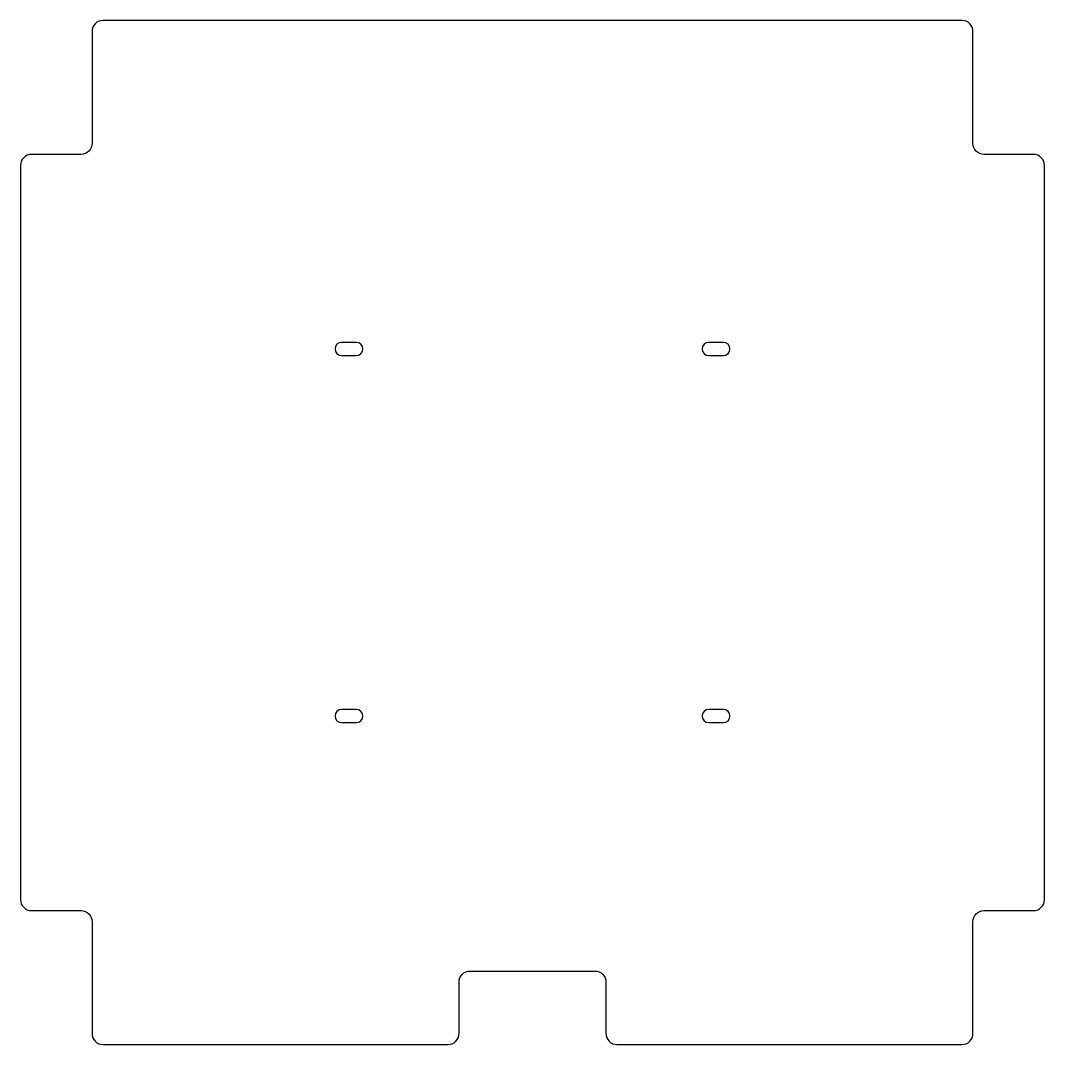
# Model space of a CAD drawing. Header units: millimetres. Extents: x -280 to 0, y -280 to 0.
import ezdxf

# ---------------------------------------------------------------- set-up
doc = ezdxf.new("R2010")
doc.units = ezdxf.units.MM
doc.layers.get('0').update_dxf_attribs({"linetype": 'CONTINUOUS'})

msp = doc.modelspace()

# ---------------------------------------------------------------- linework, layer by layer
for points in [[(-260, -246), (-260, -276.5, 0.414214), (-257, -279.5), (-163, -279.5, 0.414214), (-160, -276.5), (-160, -262.5, -0.414214), (-157, -259.5), (-123, -259.5, -0.414214), (-120, -262.5), (-120, -276.5, 0.414214), (-117, -279.5), (-23, -279.5, 0.414214), (-20, -276.5), (-20, -246, -0.414214), (-17, -243), (-3.5, -243, 0.414214), (-0.5, -240), (-0.5, -40, 0.414214), (-3.5, -37), (-17, -37, -0.414214), (-20, -34), (-20, -3.5, 0.414214), (-23, -0.5), (-257, -0.5, 0.414214), (-260, -3.5), (-260, -34, -0.414214), (-263, -37), (-276.5, -37, 0.414214), (-279.5, -40), (-279.5, -240, 0.414214), (-276.5, -243), (-263, -243, -0.414214)], [(-188, -91.8, 1), (-188, -88.2), (-192, -88.2, 1), (-192, -91.8)], [(-88, -91.8, 1), (-88, -88.2), (-92, -88.2, 1), (-92, -91.8)], [(-192, -188.2, 1), (-192, -191.8), (-188, -191.8, 1), (-188, -188.2)], [(-88, -191.8, 1), (-88, -188.2), (-92, -188.2, 1), (-92, -191.8)]]:
    msp.add_lwpolyline(points, format="xyb", close=True)

doc.saveas('drawing.dxf')
